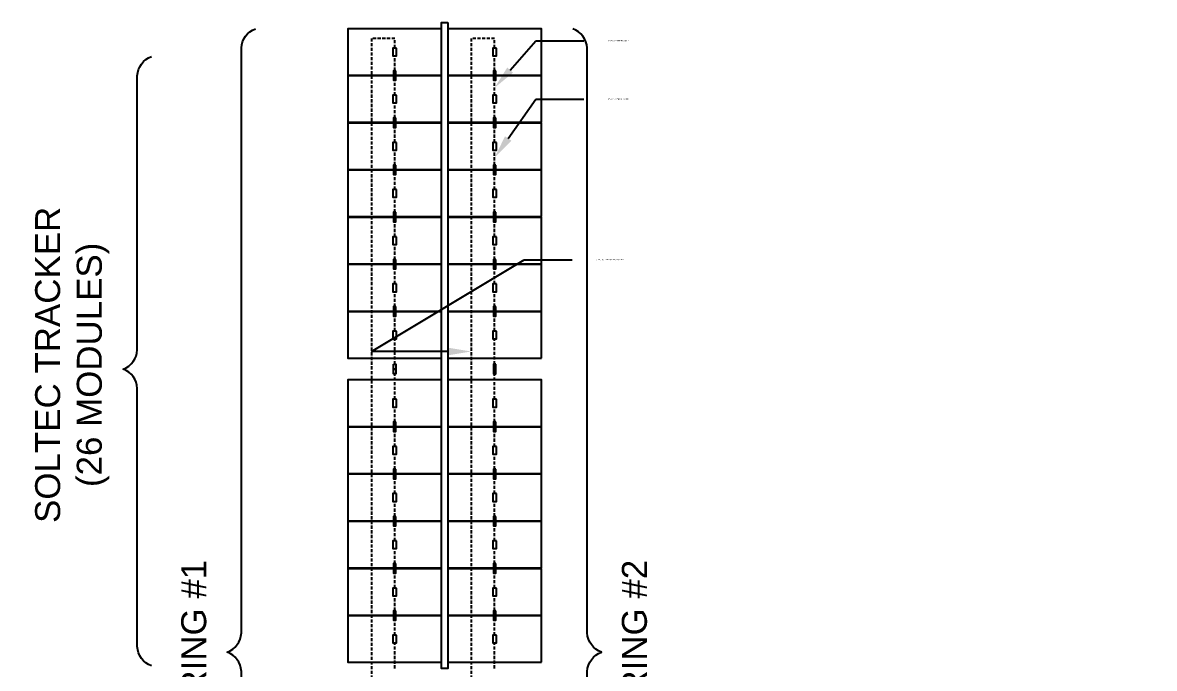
# Model space of a CAD drawing. Header units: feet. Extents: x -327 to 55127, y -2634 to 4121.
# Drawn here: x 1616.9 to 1707.4, y -2349.4 to -2297.7 of the extents above; entities that cross this region are included whole.
import ezdxf
from ezdxf import colors
from ezdxf.entities.mleader import LeaderData, LeaderLine
from ezdxf.math import Vec2, Vec3

# ---------------------------------------------------------------- set-up
doc = ezdxf.new("R2010")
doc.units = ezdxf.units.FT
doc.header["$MEASUREMENT"] = 0
doc.linetypes.add('HIDDEN', pattern=[0.375, 0.25, -0.125])
for name, color, linetype in [('E-HARN-COMP', 8, 'Continuous'), ('E-TRNK-CABL-NEG', 6, 'HIDDEN'), ('E-TRUNK-CABLE-POS', 6, 'HIDDEN'), ('G-ANNO-TEXT', 1, 'Continuous'), ('PVcase PV Modules (full frames)', 142, 'Continuous')]:
    doc.layers.add(name, color=color, linetype=linetype)
doc.styles.add('NEI-A', font='arial.ttf')

# ---------------------------------------------------------------- blocks, each defined once
blk = doc.blocks.new('HT72-18X (2x13)')
for points in [[(50205.643, 17192.012), (50205.643, 17195.73), (50213.14, 17195.73), (50213.14, 17192.012), (50205.643, 17192.012)], [(50213.14, 17196.213), (50213.14, 17144.534), (50213.632, 17144.534), (50213.632, 17196.213), (50213.14, 17196.213)], [(50213.632, 17192.012), (50213.632, 17195.73), (50221.128, 17195.73), (50221.128, 17192.012), (50213.632, 17192.012)], [(50205.643, 17188.236), (50205.643, 17191.953), (50213.14, 17191.953), (50213.14, 17188.236), (50205.643, 17188.236)], [(50213.632, 17188.236), (50213.632, 17191.953), (50221.128, 17191.953), (50221.128, 17188.236), (50213.632, 17188.236)], [(50205.643, 17184.46), (50205.643, 17188.177), (50213.14, 17188.177), (50213.14, 17184.46), (50205.643, 17184.46)], [(50213.632, 17184.46), (50213.632, 17188.177), (50221.128, 17188.177), (50221.128, 17184.46), (50213.632, 17184.46)], [(50205.643, 17180.684), (50205.643, 17184.401), (50213.14, 17184.401), (50213.14, 17180.684), (50205.643, 17180.684)], [(50213.632, 17180.684), (50213.632, 17184.401), (50221.128, 17184.401), (50221.128, 17180.684), (50213.632, 17180.684)], [(50205.643, 17176.907), (50205.643, 17180.625), (50213.14, 17180.625), (50213.14, 17176.907), (50205.643, 17176.907)], [(50213.632, 17176.907), (50213.632, 17180.625), (50221.128, 17180.625), (50221.128, 17176.907), (50213.632, 17176.907)], [(50205.643, 17173.131), (50205.643, 17176.848), (50213.14, 17176.848), (50213.14, 17173.131), (50205.643, 17173.131)], [(50213.632, 17173.131), (50213.632, 17176.848), (50221.128, 17176.848), (50221.128, 17173.131), (50213.632, 17173.131)], [(50205.643, 17169.355), (50205.643, 17173.072), (50213.14, 17173.072), (50213.14, 17169.355), (50205.643, 17169.355)], [(50213.632, 17169.355), (50213.632, 17173.072), (50221.128, 17173.072), (50221.128, 17169.355), (50213.632, 17169.355)], [(50205.643, 17163.899), (50205.643, 17167.616), (50213.14, 17167.616), (50213.14, 17163.899), (50205.643, 17163.899)], [(50213.632, 17163.899), (50213.632, 17167.616), (50221.128, 17167.616), (50221.128, 17163.899), (50213.632, 17163.899)], [(50205.643, 17160.123), (50205.643, 17163.84), (50213.14, 17163.84), (50213.14, 17160.123), (50205.643, 17160.123)], [(50213.632, 17160.123), (50213.632, 17163.84), (50221.128, 17163.84), (50221.128, 17160.123), (50213.632, 17160.123)], [(50205.643, 17156.346), (50205.643, 17160.064), (50213.14, 17160.064), (50213.14, 17156.346), (50205.643, 17156.346)], [(50213.632, 17156.346), (50213.632, 17160.064), (50221.128, 17160.064), (50221.128, 17156.346), (50213.632, 17156.346)], [(50205.643, 17152.57), (50205.643, 17156.287), (50213.14, 17156.287), (50213.14, 17152.57), (50205.643, 17152.57)], [(50213.632, 17152.57), (50213.632, 17156.287), (50221.128, 17156.287), (50221.128, 17152.57), (50213.632, 17152.57)], [(50205.643, 17148.794), (50205.643, 17152.511), (50213.14, 17152.511), (50213.14, 17148.794), (50205.643, 17148.794)], [(50213.632, 17148.794), (50213.632, 17152.511), (50221.128, 17152.511), (50221.128, 17148.794), (50213.632, 17148.794)], [(50205.643, 17145.018), (50205.643, 17148.735), (50213.14, 17148.735), (50213.14, 17145.018), (50205.643, 17145.018)], [(50213.632, 17145.018), (50213.632, 17148.735), (50221.128, 17148.735), (50221.128, 17145.018), (50213.632, 17145.018)]]:
    blk.add_lwpolyline(points)

msp = doc.modelspace()

# ---------------------------------------------------------------- linework, layer by layer
at = {"layer": 'E-HARN-COMP'}
for points in [[(1646.819, -2299.735), (1646.518, -2299.735), (1646.518, -2300.356), (1646.819, -2300.356)], [(1646.765, -2301.553), (1646.572, -2301.553), (1646.572, -2301.934), (1646.765, -2301.934)], [(1646.765, -2301.934), (1646.572, -2301.934), (1646.572, -2302.314), (1646.765, -2302.314)], [(1646.819, -2303.511), (1646.518, -2303.511), (1646.518, -2304.132), (1646.819, -2304.132)], [(1646.765, -2305.33), (1646.572, -2305.33), (1646.572, -2305.71), (1646.765, -2305.71)], [(1646.765, -2305.71), (1646.572, -2305.71), (1646.572, -2306.09), (1646.765, -2306.09)], [(1646.819, -2307.288), (1646.518, -2307.288), (1646.518, -2307.909), (1646.819, -2307.909)], [(1646.765, -2309.106), (1646.572, -2309.106), (1646.572, -2309.486), (1646.765, -2309.486)], [(1654.754, -2309.106), (1654.56, -2309.106), (1654.56, -2309.486), (1654.754, -2309.486)], [(1646.765, -2309.486), (1646.572, -2309.486), (1646.572, -2309.867), (1646.765, -2309.867)], [(1654.754, -2309.486), (1654.56, -2309.486), (1654.56, -2309.867), (1654.754, -2309.867)], [(1646.819, -2311.064), (1646.518, -2311.064), (1646.518, -2311.685), (1646.819, -2311.685)], [(1654.808, -2311.064), (1654.507, -2311.064), (1654.507, -2311.685), (1654.808, -2311.685)], [(1646.765, -2312.882), (1646.572, -2312.882), (1646.572, -2313.262), (1646.765, -2313.262)], [(1654.754, -2312.882), (1654.56, -2312.882), (1654.56, -2313.262), (1654.754, -2313.262)], [(1646.765, -2313.262), (1646.572, -2313.262), (1646.572, -2313.643), (1646.765, -2313.643)], [(1654.754, -2313.262), (1654.56, -2313.262), (1654.56, -2313.643), (1654.754, -2313.643)], [(1646.819, -2314.84), (1646.518, -2314.84), (1646.518, -2315.461), (1646.819, -2315.461)], [(1654.808, -2314.84), (1654.507, -2314.84), (1654.507, -2315.461), (1654.808, -2315.461)], [(1646.765, -2316.658), (1646.572, -2316.658), (1646.572, -2317.039), (1646.765, -2317.039)], [(1646.765, -2317.039), (1646.572, -2317.039), (1646.572, -2317.419), (1646.765, -2317.419)], [(1654.754, -2316.658), (1654.56, -2316.658), (1654.56, -2317.039), (1654.754, -2317.039)], [(1654.754, -2317.039), (1654.56, -2317.039), (1654.56, -2317.419), (1654.754, -2317.419)], [(1646.819, -2318.616), (1646.518, -2318.616), (1646.518, -2319.237), (1646.819, -2319.237)], [(1654.808, -2318.616), (1654.507, -2318.616), (1654.507, -2319.237), (1654.808, -2319.237)], [(1646.765, -2320.435), (1646.572, -2320.435), (1646.572, -2320.815), (1646.765, -2320.815)], [(1646.765, -2320.815), (1646.572, -2320.815), (1646.572, -2321.195), (1646.765, -2321.195)], [(1654.754, -2320.435), (1654.56, -2320.435), (1654.56, -2320.815), (1654.754, -2320.815)], [(1654.754, -2320.815), (1654.56, -2320.815), (1654.56, -2321.195), (1654.754, -2321.195)], [(1646.819, -2322.392), (1646.518, -2322.392), (1646.518, -2323.014), (1646.819, -2323.014)], [(1654.808, -2322.392), (1654.507, -2322.392), (1654.507, -2323.014), (1654.808, -2323.014)], [(1646.572, -2325.051), (1646.765, -2325.051), (1646.765, -2325.431), (1646.572, -2325.431)], [(1646.572, -2325.431), (1646.765, -2325.431), (1646.765, -2325.811), (1646.572, -2325.811)], [(1654.754, -2325.051), (1654.56, -2325.051), (1654.56, -2325.431), (1654.754, -2325.431)], [(1654.754, -2325.431), (1654.56, -2325.431), (1654.56, -2325.811), (1654.754, -2325.811)], [(1646.819, -2327.849), (1646.518, -2327.849), (1646.518, -2328.47), (1646.819, -2328.47)], [(1654.808, -2327.849), (1654.507, -2327.849), (1654.507, -2328.47), (1654.808, -2328.47)], [(1646.765, -2329.667), (1646.572, -2329.667), (1646.572, -2330.047), (1646.765, -2330.047)], [(1646.765, -2330.047), (1646.572, -2330.047), (1646.572, -2330.428), (1646.765, -2330.428)], [(1654.754, -2329.667), (1654.56, -2329.667), (1654.56, -2330.047), (1654.754, -2330.047)], [(1654.754, -2330.047), (1654.56, -2330.047), (1654.56, -2330.428), (1654.754, -2330.428)], [(1646.819, -2331.625), (1646.518, -2331.625), (1646.518, -2332.246), (1646.819, -2332.246)], [(1654.808, -2331.625), (1654.507, -2331.625), (1654.507, -2332.246), (1654.808, -2332.246)], [(1646.765, -2333.443), (1646.572, -2333.443), (1646.572, -2333.824), (1646.765, -2333.824)], [(1654.754, -2333.443), (1654.56, -2333.443), (1654.56, -2333.824), (1654.754, -2333.824)], [(1646.765, -2333.824), (1646.572, -2333.824), (1646.572, -2334.204), (1646.765, -2334.204)], [(1654.754, -2333.824), (1654.56, -2333.824), (1654.56, -2334.204), (1654.754, -2334.204)], [(1646.819, -2335.401), (1646.518, -2335.401), (1646.518, -2336.022), (1646.819, -2336.022)], [(1654.808, -2335.401), (1654.507, -2335.401), (1654.507, -2336.022), (1654.808, -2336.022)], [(1646.765, -2337.219), (1646.572, -2337.219), (1646.572, -2337.6), (1646.765, -2337.6)], [(1654.754, -2337.219), (1654.56, -2337.219), (1654.56, -2337.6), (1654.754, -2337.6)], [(1646.765, -2337.6), (1646.572, -2337.6), (1646.572, -2337.98), (1646.765, -2337.98)], [(1654.754, -2337.6), (1654.56, -2337.6), (1654.56, -2337.98), (1654.754, -2337.98)], [(1646.819, -2339.177), (1646.518, -2339.177), (1646.518, -2339.798), (1646.819, -2339.798)], [(1654.808, -2339.177), (1654.507, -2339.177), (1654.507, -2339.798), (1654.808, -2339.798)], [(1646.765, -2340.996), (1646.572, -2340.996), (1646.572, -2341.376), (1646.765, -2341.376)], [(1646.765, -2341.376), (1646.572, -2341.376), (1646.572, -2341.756), (1646.765, -2341.756)], [(1654.754, -2340.996), (1654.56, -2340.996), (1654.56, -2341.376), (1654.754, -2341.376)], [(1654.754, -2341.376), (1654.56, -2341.376), (1654.56, -2341.756), (1654.754, -2341.756)], [(1646.819, -2342.954), (1646.518, -2342.954), (1646.518, -2343.575), (1646.819, -2343.575)], [(1654.808, -2342.954), (1654.507, -2342.954), (1654.507, -2343.575), (1654.808, -2343.575)], [(1646.765, -2344.772), (1646.572, -2344.772), (1646.572, -2345.152), (1646.765, -2345.152)], [(1646.765, -2345.152), (1646.572, -2345.152), (1646.572, -2345.533), (1646.765, -2345.533)], [(1654.754, -2344.772), (1654.56, -2344.772), (1654.56, -2345.152), (1654.754, -2345.152)], [(1654.754, -2345.152), (1654.56, -2345.152), (1654.56, -2345.533), (1654.754, -2345.533)], [(1646.819, -2346.73), (1646.518, -2346.73), (1646.518, -2347.351), (1646.819, -2347.351)], [(1654.808, -2346.73), (1654.507, -2346.73), (1654.507, -2347.351), (1654.808, -2347.351)]]:
    msp.add_lwpolyline(points, close=True, dxfattribs=at)
at = {"layer": 'E-TRNK-CABL-NEG'}
for points in [[(1646.669, -2301.553), (1646.669, -2300.356)], [(1646.669, -2305.33), (1646.669, -2304.132)], [(1646.669, -2309.106), (1646.669, -2307.909)], [(1646.669, -2312.882), (1646.669, -2311.685)], [(1654.657, -2312.882), (1654.657, -2311.685)], [(1646.669, -2316.658), (1646.669, -2315.461)], [(1654.657, -2316.658), (1654.657, -2315.461)], [(1646.669, -2320.435), (1646.669, -2319.237)], [(1654.657, -2320.435), (1654.657, -2319.237)], [(1646.669, -2325.051), (1646.669, -2323.014)], [(1654.657, -2325.051), (1654.657, -2323.014)], [(1646.669, -2329.667), (1646.669, -2328.47)], [(1654.657, -2329.667), (1654.657, -2328.47)], [(1646.669, -2333.443), (1646.669, -2332.246)], [(1654.657, -2333.443), (1654.657, -2332.246)], [(1646.669, -2337.219), (1646.669, -2336.022)], [(1654.657, -2337.219), (1654.657, -2336.022)], [(1646.669, -2340.996), (1646.669, -2339.798)], [(1654.657, -2340.996), (1654.657, -2339.798)], [(1646.669, -2344.772), (1646.669, -2343.575)], [(1654.657, -2344.772), (1654.657, -2343.575)], [(1646.669, -2349.388), (1646.669, -2347.351)], [(1654.657, -2349.388), (1654.657, -2347.351)]]:
    msp.add_lwpolyline(points, dxfattribs=at)
at = {"layer": 'E-TRUNK-CABLE-POS'}
for points in [[(1654.657, -2299.735), (1654.657, -2298.961), (1652.783, -2298.961), (1652.783, -2399.406), (1642.92, -2399.406)], [(1646.669, -2299.735), (1646.669, -2298.961), (1644.794, -2298.961), (1644.794, -2398.859), (1642.92, -2398.859)], [(1646.669, -2303.511), (1646.669, -2302.314)], [(1646.669, -2307.288), (1646.669, -2306.09)], [(1646.669, -2311.064), (1646.669, -2309.867)], [(1654.657, -2311.064), (1654.657, -2309.867)], [(1646.669, -2314.84), (1646.669, -2313.643)], [(1654.657, -2314.84), (1654.657, -2313.643)], [(1646.669, -2318.616), (1646.669, -2317.419)], [(1654.657, -2318.616), (1654.657, -2317.419)], [(1646.669, -2322.392), (1646.669, -2321.195)], [(1654.657, -2322.392), (1654.657, -2321.195)], [(1646.669, -2327.849), (1646.669, -2325.811)], [(1654.657, -2327.849), (1654.657, -2325.811)], [(1646.669, -2331.625), (1646.669, -2330.428)], [(1654.657, -2331.625), (1654.657, -2330.428)], [(1646.669, -2335.401), (1646.669, -2334.204)], [(1654.657, -2335.401), (1654.657, -2334.204)], [(1646.669, -2339.177), (1646.669, -2337.98)], [(1654.657, -2339.177), (1654.657, -2337.98)], [(1646.669, -2342.954), (1646.669, -2341.756)], [(1654.657, -2342.954), (1654.657, -2341.756)], [(1646.669, -2346.73), (1646.669, -2345.533)], [(1654.657, -2346.73), (1654.657, -2345.533)]]:
    msp.add_lwpolyline(points, dxfattribs=at)
at = {"layer": 'G-ANNO-TEXT', "flags": 128}
for points in [[(1635.527, -2397.99, -0.298343), (1634.39, -2396.448), (1634.39, -2349.631, 0.298343), (1633.252, -2348.089, 0.298343), (1634.39, -2346.546), (1634.39, -2299.729, -0.298343), (1635.527, -2298.187)], [(1627.204, -2349.187, -0.298343), (1626.066, -2347.645), (1626.066, -2326.973), (1626.066, -2326.973, 0.298343), (1624.929, -2325.431, 0.298343), (1626.066, -2323.889), (1626.066, -2323.462), (1626.066, -2301.958, -0.298343), (1627.204, -2300.416)]]:
    msp.add_lwpolyline(points, format="xyb", dxfattribs=at)

# ---------------------------------------------------------------- block references
at = {"layer": 'PVcase PV Modules (full frames)', "color": 140, "true_color": 0x00bfff, "xscale": -1}
msp.add_blockref('HT72-18X (2x13)', (51864.049, -19493.917), dxfattribs=at)

# ---------------------------------------------------------------- texts
at = {"layer": 'G-ANNO-TEXT', "char_height": 2, "rotation": 90, "style": 'NEI-A', "bg_fill": 3, "box_fill_scale": 1.5, "bg_fill_color": 256, "bg_fill_transparency": 0}
for s, insert, width, attachment_point in [('\\pxqc;SOLTEC TRACKER  \\P(26 MODULES)', (1617.889, -2307.669, -3.817), 34.84947, 3), ('STRING #1', (1629.581, -2340.696, -3.817), 14.34742, 3), ('STRING #2', (1666.87, -2340.696, -3.817), 14.31195, 9)]:
    msp.add_mtext(s, dxfattribs=dict(at, insert=insert, width=width, attachment_point=attachment_point))

# ---------------------------------------------------------------- next in the draw order: leaders
at = {"layer": 'G-ANNO-TEXT'}
ml = msp.add_multileader_mtext('Standard', dxfattribs=at)
ml.set_content('(TYP.) (+) STRING CABLE', color=256, style='NEI-A')
ml.set_leader_properties()
ml.build(insert=Vec2(0, 0))
ml.multileader.update_dxf_attribs({"dogleg_length": 0.36, "arrow_head_size": 1.876})
ctx = ml.context
ctx.base_point, ctx.char_height, ctx.arrow_head_size, ctx.landing_gap_size, ctx.plane_origin = Vec3(1661.803, -2299.166, -1.908), 0.1, 1.876, 1.921, Vec3(2193.344, -2799.197, -1.908)
notes = []
notes.append((ctx, [(0, (1, 1, 0), (1657.961, -2299.166, -1.908), (1, 0), 3.842, [(1, [(1654.657, -2302.913, -1.908)], 0, [])])]))
ctx.mtext.insert, ctx.mtext.width, ctx.mtext.flow_direction = Vec3(1663.723, -2299.101, -1.908), 33.47975, 5
ctx.mtext.has_bg_fill, ctx.mtext.bg_color, ctx.mtext.bg_scale_factor, ctx.mtext.bg_transparency, ctx.mtext.use_window_bg_color = 1, -1073741824, 1.5, 0, 1
ml = msp.add_multileader_mtext('Standard', dxfattribs=at)
ml.set_content('(TYP.) (-) STRING CABLE', color=256, style='NEI-A')
ml.set_leader_properties()
ml.build(insert=Vec2(0, 0))
ml.multileader.update_dxf_attribs({"dogleg_length": 0.36, "arrow_head_size": 1.876})
ctx = ml.context
ctx.base_point, ctx.char_height, ctx.arrow_head_size, ctx.landing_gap_size, ctx.plane_origin = Vec3(1661.803, -2303.84, -1.908), 0.1, 1.876, 1.921, Vec3(2193.344, -2803.871, -1.908)
notes.append((ctx, [(0, (1, 1, 0), (1657.961, -2303.84, -1.908), (1, 0), 3.842, [(1, [(1654.657, -2308.507, -1.908)], 0, [])])]))
ctx.mtext.insert, ctx.mtext.width, ctx.mtext.flow_direction = Vec3(1663.723, -2303.775, -1.908), 33.47975, 5
ctx.mtext.has_bg_fill, ctx.mtext.bg_color, ctx.mtext.bg_scale_factor, ctx.mtext.bg_transparency, ctx.mtext.use_window_bg_color = 1, -1073741824, 1.5, 0, 1
for ctx, leaders in notes:
    for number, flags, end, landing, length, lines in leaders:
        leader = LeaderData()
        leader.index, (leader.has_last_leader_line, leader.has_dogleg_vector, leader.attachment_direction) = number, flags
        leader.last_leader_point, leader.dogleg_vector, leader.dogleg_length = Vec3(end), Vec3(landing), length
        for number, points, colour, breaks in lines:
            line = LeaderLine()
            line.index, line.vertices, line.color, line.breaks = number, Vec3.list(points), colors.encode_raw_color(colour), breaks
            leader.lines.append(line)
        ctx.leaders.append(leader)

# ---------------------------------------------------------------- next in the draw order: linework, layer by layer
at = {"layer": 'E-HARN-COMP'}
for points in [[(1654.808, -2299.735), (1654.507, -2299.735), (1654.507, -2300.356), (1654.808, -2300.356)], [(1654.754, -2301.553), (1654.56, -2301.553), (1654.56, -2301.934), (1654.754, -2301.934)], [(1654.754, -2301.934), (1654.56, -2301.934), (1654.56, -2302.314), (1654.754, -2302.314)], [(1654.808, -2303.511), (1654.507, -2303.511), (1654.507, -2304.132), (1654.808, -2304.132)], [(1654.754, -2305.33), (1654.56, -2305.33), (1654.56, -2305.71), (1654.754, -2305.71)], [(1654.754, -2305.71), (1654.56, -2305.71), (1654.56, -2306.09), (1654.754, -2306.09)], [(1654.808, -2307.288), (1654.507, -2307.288), (1654.507, -2307.909), (1654.808, -2307.909)]]:
    msp.add_lwpolyline(points, close=True, dxfattribs=at)
at = {"layer": 'E-TRNK-CABL-NEG'}
for points in [[(1654.657, -2301.553), (1654.657, -2300.356)], [(1654.657, -2305.33), (1654.657, -2304.132)], [(1654.657, -2309.106), (1654.657, -2307.909)]]:
    msp.add_lwpolyline(points, dxfattribs=at)
at = {"layer": 'E-TRUNK-CABLE-POS'}
for points in [[(1654.657, -2303.511), (1654.657, -2302.314)], [(1654.657, -2307.288), (1654.657, -2306.09)]]:
    msp.add_lwpolyline(points, dxfattribs=at)
at = {"layer": 'G-ANNO-TEXT', "flags": 128}
msp.add_lwpolyline([(1660.924, -2397.99, 0.298343), (1662.062, -2396.448), (1662.062, -2349.631, -0.298343), (1663.199, -2348.089, -0.298343), (1662.062, -2346.546), (1662.062, -2299.729, 0.298343), (1660.924, -2298.187)], format="xyb", dxfattribs=at)

# ---------------------------------------------------------------- next in the draw order: leaders
at = {"layer": 'G-ANNO-TEXT'}
ml = msp.add_multileader_mtext('Standard', dxfattribs=at)
ml.set_content('(TYP.) (+) LONG STRING JUMPER', color=256, style='NEI-A')
ml.set_leader_properties()
ml.build(insert=Vec2(0, 0))
ml.multileader.update_dxf_attribs({"dogleg_length": 0.36, "arrow_head_size": 1.876})
ctx = ml.context
ctx.base_point, ctx.char_height, ctx.arrow_head_size, ctx.landing_gap_size, ctx.plane_origin = Vec3(1660.865, -2316.678), 0.1, 1.876, 1.921, Vec3(2192.407, -2813.099)
notes = []
notes.append((ctx, [(0, (1, 1, 0), (1657.024, -2316.678), (1, 0), 3.842, [(0, [(1652.783, -2324.024), (1644.794, -2324.024)], 0, [])])]))
ctx.mtext.insert, ctx.mtext.width, ctx.mtext.flow_direction = Vec3(1662.786, -2316.614), 44.61345, 5
ctx.mtext.has_bg_fill, ctx.mtext.bg_color, ctx.mtext.bg_scale_factor, ctx.mtext.bg_transparency, ctx.mtext.use_window_bg_color = 1, -1073741824, 1.5, 0, 1
for ctx, leaders in notes:
    for number, flags, end, landing, length, lines in leaders:
        leader = LeaderData()
        leader.index, (leader.has_last_leader_line, leader.has_dogleg_vector, leader.attachment_direction) = number, flags
        leader.last_leader_point, leader.dogleg_vector, leader.dogleg_length = Vec3(end), Vec3(landing), length
        for number, points, colour, breaks in lines:
            line = LeaderLine()
            line.index, line.vertices, line.color, line.breaks = number, Vec3.list(points), colors.encode_raw_color(colour), breaks
            leader.lines.append(line)
        ctx.leaders.append(leader)

doc.saveas('drawing.dxf')
